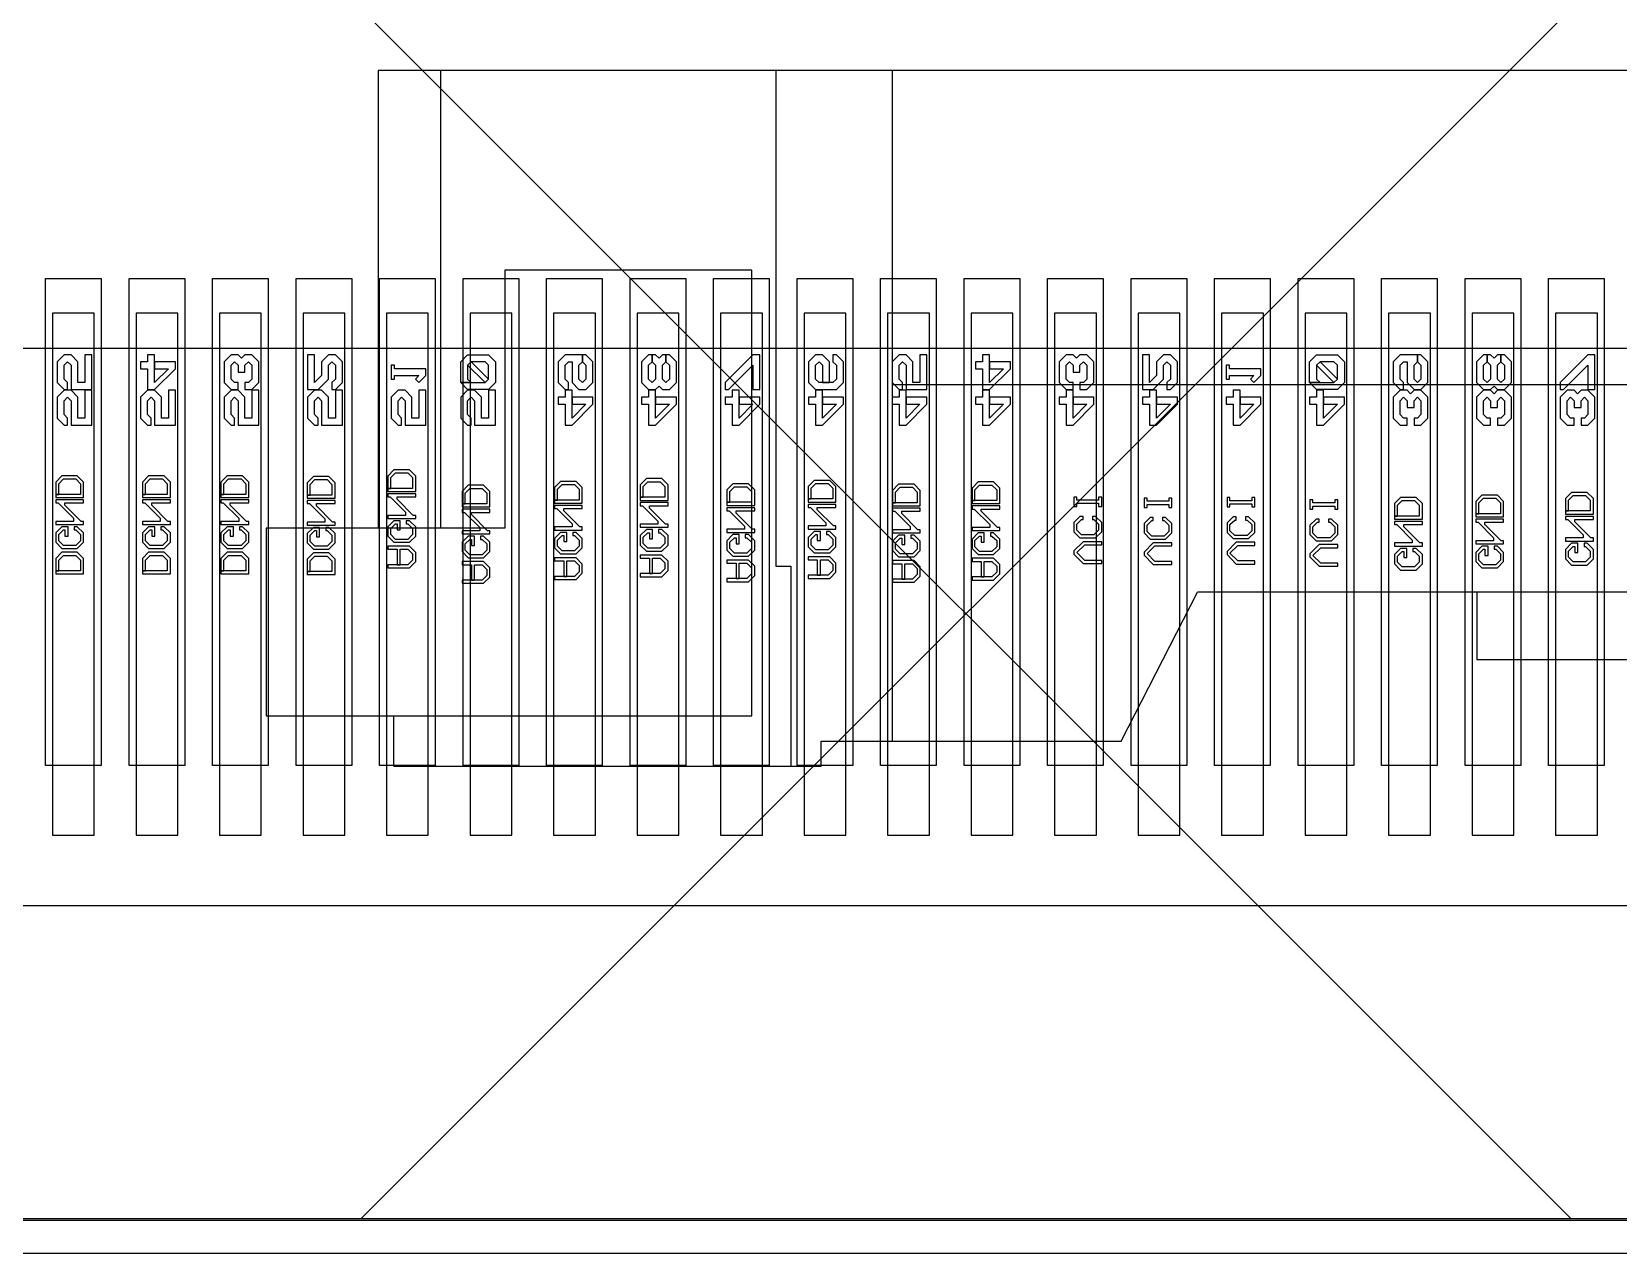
# Model space of a CAD drawing. Header units: millimetres. Extents: x 1040 to 3675, y 249 to 975.
# Drawn here: x 3308.756 to 3311.036, y 855.155 to 856.911 of the extents above; entities that cross this region are included whole.
import ezdxf

# ---------------------------------------------------------------- set-up
doc = ezdxf.new("R2010")
doc.units = ezdxf.units.MM
for name, color, linetype in [('BL', 6, 'Continuous'), ('FPC', 33, 'Continuous'), ('LCD', 5, 'Continuous')]:
    doc.layers.add(name, color=color, linetype=linetype)

# ---------------------------------------------------------------- blocks, each defined once
blk = doc.blocks.new('A$C786C4F0B')
for p, q in [((-5.3733, -1.4749), (-1.8986, -1.4749)), ((-5.3733, -1.4749), (-5.3733, -2.1327)), ((-5.2836, -1.4749), (-5.2836, -2.1327)), ((-4.8017, -1.4749), (-4.8017, -2.1873)), ((-4.6344, -1.4749), (-4.6344, -2.4389)), ((-2.6375, -1.4749), (-2.6375, -2.4389)), ((-2.4702, -1.4749), (-2.4702, -2.1873)), ((-1.9882, -1.4749), (-1.9882, -2.1327)), ((-1.8986, -1.4749), (-1.8986, -2.1327)), ((-4.8364, -1.7621), (-5.1914, -1.7621)), ((-5.1914, -1.7621), (-5.1914, -2.1327)), ((-4.8364, -2.4024), (-4.8364, -1.7621)), ((-2.4355, -2.4024), (-2.4355, -1.7621)), ((-2.4355, -1.7621), (-2.0805, -1.7621)), ((-2.0805, -1.7621), (-2.0805, -2.1327)), ((-4.6344, -1.927), (-2.6375, -1.927)), ((-5.534, -2.1327), (-5.534, -2.4024)), ((-5.1914, -2.1327), (-5.534, -2.1327)), ((-2.0805, -2.1327), (-1.7378, -2.1327)), ((-1.7378, -2.1327), (-1.7378, -2.4024)), ((-4.8017, -2.1873), (-4.7801, -2.1873)), ((-4.7801, -2.1873), (-4.7801, -2.4749)), ((-2.4702, -2.1873), (-2.4918, -2.1873)), ((-2.4918, -2.1873), (-2.4918, -2.4749)), ((-4.3053, -2.4389), (-4.196, -2.2249)), ((-4.196, -2.2249), (-3.0759, -2.2249)), ((-3.7946, -2.2249), (-3.7946, -2.3215)), ((-3.4773, -2.2249), (-3.4773, -2.3215)), ((-2.9666, -2.4389), (-3.0759, -2.2249)), ((-3.4773, -2.3215), (-3.7946, -2.3215)), ((-5.534, -2.4024), (-4.8364, -2.4024)), ((-5.3508, -2.4749), (-5.3508, -2.4024)), ((-1.7378, -2.4024), (-2.4355, -2.4024)), ((-1.9211, -2.4749), (-1.9211, -2.4024)), ((-4.7368, -2.4749), (-4.7368, -2.4389)), ((-4.7368, -2.4389), (-4.3053, -2.4389)), ((-2.5351, -2.4389), (-2.9666, -2.4389)), ((-2.5351, -2.4749), (-2.5351, -2.4389)), ((-5.3508, -2.4749), (-4.7368, -2.4749)), ((-4.7855, -2.4749), (-4.7368, -2.4749)), ((-4.7368, -2.4749), (-4.7368, -2.4749)), ((-1.9211, -2.4749), (-2.5351, -2.4749)), ((-2.5351, -2.4749), (-2.5351, -2.4749))]:
    blk.add_line(p, q)
blk = doc.blocks.new('de')
at = {"layer": 'LCD', "color": 1}
blk.add_lwpolyline([(53.0447, 128.0883), (38.7164, 128.0883, 0.197623), (29.1945, 118.2785), (29.1945, 104.9381, 0.164832), (36.687, 96.1683), (55.0742, 96.1683, 0.164367), (62.5545, 104.908), (62.5545, 118.3087, 0.197153)], format="xyb", close=True, dxfattribs=at)
at = {"layer": 'LCD'}
for points in [[(47.5654, 96.3693), (47.5654, 97.0693), (47.6454, 97.0693), (47.6454, 96.3693), (47.5654, 96.3693)], [(47.6854, 96.3693), (47.6854, 97.0693), (47.7654, 97.0693), (47.7654, 96.3693), (47.6854, 96.3693)], [(47.8054, 96.3693), (47.8054, 97.0693), (47.8854, 97.0693), (47.8854, 96.3693), (47.8054, 96.3693)], [(47.9254, 96.3693), (47.9254, 97.0693), (48.0054, 97.0693), (48.0054, 96.3693), (47.9254, 96.3693)], [(48.0454, 96.3693), (48.0454, 97.0693), (48.1254, 97.0693), (48.1254, 96.3693), (48.0454, 96.3693)], [(48.1654, 96.3693), (48.1654, 97.0693), (48.2454, 97.0693), (48.2454, 96.3693), (48.1654, 96.3693)], [(48.2854, 96.3693), (48.2854, 97.0693), (48.3654, 97.0693), (48.3654, 96.3693), (48.2854, 96.3693)], [(48.4054, 96.3693), (48.4054, 97.0693), (48.4854, 97.0693), (48.4854, 96.3693), (48.4054, 96.3693)], [(48.5254, 96.3693), (48.5254, 97.0693), (48.6054, 97.0693), (48.6054, 96.3693), (48.5254, 96.3693)], [(48.6454, 96.3693), (48.6454, 97.0693), (48.7254, 97.0693), (48.7254, 96.3693), (48.6454, 96.3693)], [(48.7654, 96.3693), (48.7654, 97.0693), (48.8454, 97.0693), (48.8454, 96.3693), (48.7654, 96.3693)], [(48.8854, 96.3693), (48.8854, 97.0693), (48.9654, 97.0693), (48.9654, 96.3693), (48.8854, 96.3693)], [(49.0054, 96.3693), (49.0054, 97.0693), (49.0854, 97.0693), (49.0854, 96.3693), (49.0054, 96.3693)], [(49.1254, 96.3693), (49.1254, 97.0693), (49.2054, 97.0693), (49.2054, 96.3693), (49.1254, 96.3693)], [(49.2454, 96.3693), (49.2454, 97.0693), (49.3254, 97.0693), (49.3254, 96.3693), (49.2454, 96.3693)], [(49.3654, 96.3693), (49.3654, 97.0693), (49.4454, 97.0693), (49.4454, 96.3693), (49.3654, 96.3693)], [(49.4854, 96.3693), (49.4854, 97.0693), (49.5654, 97.0693), (49.5654, 96.3693), (49.4854, 96.3693)], [(49.6054, 96.3693), (49.6054, 97.0693), (49.6854, 97.0693), (49.6854, 96.3693), (49.6054, 96.3693)], [(49.7254, 96.3693), (49.7254, 97.0693), (49.8054, 97.0693), (49.8054, 96.3693), (49.7254, 96.3693)], [(47.5919, 96.9096), (47.5969, 96.9096), (47.5969, 96.9196), (47.5919, 96.9246), (47.5919, 96.9446), (47.5969, 96.9496), (47.6019, 96.9446), (47.6019, 96.9096), (47.6319, 96.9096), (47.6319, 96.9596), (47.6219, 96.9596), (47.6219, 96.9196), (47.6119, 96.9196), (47.6119, 96.9496), (47.6019, 96.9596), (47.5919, 96.9596), (47.5819, 96.9496), (47.5819, 96.9196), (47.5919, 96.9096)], [(47.7119, 96.9096), (47.7219, 96.9096), (47.7519, 96.9396), (47.7519, 96.9496), (47.7219, 96.9496), (47.7219, 96.9396), (47.7419, 96.9396), (47.7219, 96.9196), (47.7219, 96.9596), (47.7119, 96.9596), (47.7119, 96.9496), (47.7019, 96.9496), (47.7019, 96.9396), (47.7119, 96.9396), (47.7119, 96.9096)], [(47.8319, 96.9096), (47.8419, 96.9096), (47.8419, 96.9196), (47.8369, 96.9196), (47.8319, 96.9246), (47.8319, 96.9446), (47.8369, 96.9496), (47.8419, 96.9446), (47.8419, 96.9346), (47.8519, 96.9346), (47.8519, 96.9446), (47.8569, 96.9496), (47.8619, 96.9446), (47.8619, 96.9246), (47.8569, 96.9196), (47.8519, 96.9196), (47.8519, 96.9096), (47.8619, 96.9096), (47.8719, 96.9196), (47.8719, 96.9496), (47.8619, 96.9596), (47.8519, 96.9596), (47.8469, 96.9546), (47.8419, 96.9596), (47.8319, 96.9596), (47.8219, 96.9496), (47.8219, 96.9196), (47.8319, 96.9096)], [(47.9419, 96.9096), (47.9569, 96.9096), (47.9719, 96.9246), (47.9719, 96.9446), (47.9769, 96.9496), (47.9819, 96.9446), (47.9819, 96.9246), (47.9769, 96.9196), (47.9769, 96.9096), (47.9819, 96.9096), (47.9919, 96.9196), (47.9919, 96.9496), (47.9819, 96.9596), (47.9719, 96.9596), (47.9619, 96.9496), (47.9619, 96.9296), (47.9519, 96.9196), (47.9519, 96.9596), (47.9419, 96.9596), (47.9419, 96.9096)], [(48.1619, 96.9196), (48.1619, 96.9496), (48.1719, 96.9596), (48.2019, 96.9596), (48.2119, 96.9496), (48.2119, 96.9196), (48.2019, 96.9096), (48.1719, 96.9096), (48.1619, 96.9196), (48.1969, 96.9196), (48.2019, 96.9246), (48.2019, 96.9446), (48.1969, 96.9496), (48.1769, 96.9496), (48.1719, 96.9446), (48.1719, 96.9246), (48.1769, 96.9196), (48.1619, 96.9196)], [(48.1969, 96.9196), (48.2019, 96.9246), (48.1769, 96.9496), (48.1719, 96.9446), (48.1969, 96.9196)], [(48.3119, 96.9096), (48.3169, 96.9096), (48.3169, 96.9196), (48.3119, 96.9246), (48.3119, 96.9446), (48.3169, 96.9496), (48.3219, 96.9496), (48.3219, 96.9196), (48.3319, 96.9096), (48.3419, 96.9096), (48.3519, 96.9196), (48.3519, 96.9496), (48.3419, 96.9596), (48.3369, 96.9596), (48.3369, 96.9496), (48.3419, 96.9446), (48.3419, 96.9246), (48.3369, 96.9196), (48.3319, 96.9246), (48.3319, 96.9446), (48.3369, 96.9496), (48.3369, 96.9596), (48.3119, 96.9596), (48.3019, 96.9496), (48.3019, 96.9196), (48.3119, 96.9096)], [(48.4319, 96.9096), (48.4419, 96.9096), (48.4469, 96.9146), (48.4519, 96.9096), (48.4619, 96.9096), (48.4719, 96.9196), (48.4719, 96.9496), (48.4619, 96.9596), (48.4569, 96.9596), (48.4569, 96.9496), (48.4619, 96.9446), (48.4619, 96.9246), (48.4569, 96.9196), (48.4519, 96.9246), (48.4519, 96.9446), (48.4569, 96.9496), (48.4569, 96.9596), (48.4519, 96.9596), (48.4469, 96.9546), (48.4419, 96.9596), (48.4369, 96.9596), (48.4369, 96.9496), (48.4419, 96.9446), (48.4419, 96.9246), (48.4369, 96.9196), (48.4319, 96.9246), (48.4319, 96.9446), (48.4369, 96.9496), (48.4369, 96.9596), (48.4319, 96.9596), (48.4219, 96.9496), (48.4219, 96.9196), (48.4319, 96.9096)], [(48.5419, 96.9096), (48.5469, 96.9096), (48.5819, 96.9446), (48.5819, 96.9096), (48.5919, 96.9096), (48.5919, 96.9596), (48.5819, 96.9596), (48.5419, 96.9196), (48.5419, 96.9096)], [(48.6719, 96.9096), (48.7019, 96.9096), (48.7119, 96.9196), (48.7119, 96.9496), (48.7019, 96.9596), (48.6969, 96.9596), (48.6969, 96.9496), (48.7019, 96.9446), (48.7019, 96.9246), (48.6969, 96.9196), (48.6769, 96.9196), (48.6719, 96.9246), (48.6719, 96.9446), (48.6769, 96.9496), (48.6819, 96.9446), (48.6819, 96.9196), (48.6919, 96.9196), (48.6919, 96.9496), (48.6819, 96.9596), (48.6719, 96.9596), (48.6619, 96.9496), (48.6619, 96.9196), (48.6719, 96.9096)], [(48.7919, 96.9096), (48.7969, 96.9096), (48.7969, 96.9196), (48.7919, 96.9246), (48.7919, 96.9446), (48.7969, 96.9496), (48.8019, 96.9446), (48.8019, 96.9096), (48.8319, 96.9096), (48.8319, 96.9596), (48.8219, 96.9596), (48.8219, 96.9196), (48.8119, 96.9196), (48.8119, 96.9496), (48.8019, 96.9596), (48.7919, 96.9596), (48.7819, 96.9496), (48.7819, 96.9196), (48.7919, 96.9096)], [(48.9119, 96.9096), (48.9219, 96.9096), (48.9519, 96.9396), (48.9519, 96.9496), (48.9219, 96.9496), (48.9219, 96.9396), (48.9419, 96.9396), (48.9219, 96.9196), (48.9219, 96.9596), (48.9119, 96.9596), (48.9119, 96.9496), (48.9019, 96.9496), (48.9019, 96.9396), (48.9119, 96.9396), (48.9119, 96.9096)], [(49.0319, 96.9096), (49.0419, 96.9096), (49.0419, 96.9196), (49.0369, 96.9196), (49.0319, 96.9246), (49.0319, 96.9446), (49.0369, 96.9496), (49.0419, 96.9446), (49.0419, 96.9346), (49.0519, 96.9346), (49.0519, 96.9446), (49.0569, 96.9496), (49.0619, 96.9446), (49.0619, 96.9246), (49.0569, 96.9196), (49.0519, 96.9196), (49.0519, 96.9096), (49.0619, 96.9096), (49.0719, 96.9196), (49.0719, 96.9496), (49.0619, 96.9596), (49.0519, 96.9596), (49.0469, 96.9546), (49.0419, 96.9596), (49.0319, 96.9596), (49.0219, 96.9496), (49.0219, 96.9196), (49.0319, 96.9096)], [(49.1419, 96.9096), (49.1569, 96.9096), (49.1719, 96.9246), (49.1719, 96.9446), (49.1769, 96.9496), (49.1819, 96.9446), (49.1819, 96.9246), (49.1769, 96.9196), (49.1769, 96.9096), (49.1819, 96.9096), (49.1919, 96.9196), (49.1919, 96.9496), (49.1819, 96.9596), (49.1719, 96.9596), (49.1619, 96.9496), (49.1619, 96.9296), (49.1519, 96.9196), (49.1519, 96.9596), (49.1419, 96.9596), (49.1419, 96.9096)], [(49.3819, 96.9196), (49.3819, 96.9496), (49.3919, 96.9596), (49.4219, 96.9596), (49.4319, 96.9496), (49.4319, 96.9196), (49.4219, 96.9096), (49.3919, 96.9096), (49.3819, 96.9196), (49.4169, 96.9196), (49.4219, 96.9246), (49.4219, 96.9446), (49.4169, 96.9496), (49.3969, 96.9496), (49.3919, 96.9446), (49.3919, 96.9246), (49.3969, 96.9196), (49.3819, 96.9196)], [(49.4169, 96.9196), (49.4219, 96.9246), (49.3969, 96.9496), (49.3919, 96.9446), (49.4169, 96.9196)], [(49.5119, 96.9096), (49.5169, 96.9096), (49.5169, 96.9196), (49.5119, 96.9246), (49.5119, 96.9446), (49.5169, 96.9496), (49.5219, 96.9496), (49.5219, 96.9196), (49.5319, 96.9096), (49.5419, 96.9096), (49.5519, 96.9196), (49.5519, 96.9496), (49.5419, 96.9596), (49.5369, 96.9596), (49.5369, 96.9496), (49.5419, 96.9446), (49.5419, 96.9246), (49.5369, 96.9196), (49.5319, 96.9246), (49.5319, 96.9446), (49.5369, 96.9496), (49.5369, 96.9596), (49.5119, 96.9596), (49.5019, 96.9496), (49.5019, 96.9196), (49.5119, 96.9096)], [(49.6319, 96.9096), (49.6419, 96.9096), (49.6469, 96.9146), (49.6519, 96.9096), (49.6619, 96.9096), (49.6719, 96.9196), (49.6719, 96.9496), (49.6619, 96.9596), (49.6569, 96.9596), (49.6569, 96.9496), (49.6619, 96.9446), (49.6619, 96.9246), (49.6569, 96.9196), (49.6519, 96.9246), (49.6519, 96.9446), (49.6569, 96.9496), (49.6569, 96.9596), (49.6519, 96.9596), (49.6469, 96.9546), (49.6419, 96.9596), (49.6369, 96.9596), (49.6369, 96.9496), (49.6419, 96.9446), (49.6419, 96.9246), (49.6369, 96.9196), (49.6319, 96.9246), (49.6319, 96.9446), (49.6369, 96.9496), (49.6369, 96.9596), (49.6319, 96.9596), (49.6219, 96.9496), (49.6219, 96.9196), (49.6319, 96.9096)], [(49.7419, 96.9096), (49.7469, 96.9096), (49.7819, 96.9446), (49.7819, 96.9096), (49.7919, 96.9096), (49.7919, 96.9596), (49.7819, 96.9596), (49.7419, 96.9196), (49.7419, 96.9096)], [(48.1019, 96.9196), (48.1119, 96.9296), (48.1119, 96.9396), (48.0669, 96.9396), (48.0669, 96.9446), (48.0619, 96.9446), (48.0619, 96.9246), (48.0669, 96.9246), (48.0669, 96.9296), (48.1019, 96.9296), (48.0969, 96.9246), (48.1019, 96.9196)], [(49.3019, 96.9196), (49.3119, 96.9296), (49.3119, 96.9396), (49.2669, 96.9396), (49.2669, 96.9446), (49.2619, 96.9446), (49.2619, 96.9246), (49.2669, 96.9246), (49.2669, 96.9296), (49.3019, 96.9296), (49.2969, 96.9246), (49.3019, 96.9196)], [(47.5919, 96.8586), (47.5969, 96.8586), (47.5969, 96.8686), (47.5919, 96.8736), (47.5919, 96.8936), (47.5969, 96.8986), (47.6019, 96.8936), (47.6019, 96.8586), (47.6319, 96.8586), (47.6319, 96.9086), (47.6219, 96.9086), (47.6219, 96.8686), (47.6119, 96.8686), (47.6119, 96.8986), (47.6019, 96.9086), (47.5919, 96.9086), (47.5819, 96.8986), (47.5819, 96.8686), (47.5919, 96.8586)], [(47.7119, 96.8586), (47.7169, 96.8586), (47.7169, 96.8686), (47.7119, 96.8736), (47.7119, 96.8936), (47.7169, 96.8986), (47.7219, 96.8936), (47.7219, 96.8586), (47.7519, 96.8586), (47.7519, 96.9086), (47.7419, 96.9086), (47.7419, 96.8686), (47.7319, 96.8686), (47.7319, 96.8986), (47.7219, 96.9086), (47.7119, 96.9086), (47.7019, 96.8986), (47.7019, 96.8686), (47.7119, 96.8586)], [(47.8319, 96.8586), (47.8369, 96.8586), (47.8369, 96.8686), (47.8319, 96.8736), (47.8319, 96.8936), (47.8369, 96.8986), (47.8419, 96.8936), (47.8419, 96.8586), (47.8719, 96.8586), (47.8719, 96.9086), (47.8619, 96.9086), (47.8619, 96.8686), (47.8519, 96.8686), (47.8519, 96.8986), (47.8419, 96.9086), (47.8319, 96.9086), (47.8219, 96.8986), (47.8219, 96.8686), (47.8319, 96.8586)], [(47.9519, 96.8586), (47.9569, 96.8586), (47.9569, 96.8686), (47.9519, 96.8736), (47.9519, 96.8936), (47.9569, 96.8986), (47.9619, 96.8936), (47.9619, 96.8586), (47.9919, 96.8586), (47.9919, 96.9086), (47.9819, 96.9086), (47.9819, 96.8686), (47.9719, 96.8686), (47.9719, 96.8986), (47.9619, 96.9086), (47.9519, 96.9086), (47.9419, 96.8986), (47.9419, 96.8686), (47.9519, 96.8586)], [(48.0719, 96.8586), (48.0769, 96.8586), (48.0769, 96.8686), (48.0719, 96.8736), (48.0719, 96.8936), (48.0769, 96.8986), (48.0819, 96.8936), (48.0819, 96.8586), (48.1119, 96.8586), (48.1119, 96.9086), (48.1019, 96.9086), (48.1019, 96.8686), (48.0919, 96.8686), (48.0919, 96.8986), (48.0819, 96.9086), (48.0719, 96.9086), (48.0619, 96.8986), (48.0619, 96.8686), (48.0719, 96.8586)], [(48.1719, 96.8586), (48.1769, 96.8586), (48.1769, 96.8686), (48.1719, 96.8736), (48.1719, 96.8936), (48.1769, 96.8986), (48.1819, 96.8936), (48.1819, 96.8586), (48.2119, 96.8586), (48.2119, 96.9086), (48.2019, 96.9086), (48.2019, 96.8686), (48.1919, 96.8686), (48.1919, 96.8986), (48.1819, 96.9086), (48.1719, 96.9086), (48.1619, 96.8986), (48.1619, 96.8686), (48.1719, 96.8586)], [(48.3119, 96.8586), (48.3219, 96.8586), (48.3519, 96.8886), (48.3519, 96.8986), (48.3219, 96.8986), (48.3219, 96.8886), (48.3419, 96.8886), (48.3219, 96.8686), (48.3219, 96.9086), (48.3119, 96.9086), (48.3119, 96.8986), (48.3019, 96.8986), (48.3019, 96.8886), (48.3119, 96.8886), (48.3119, 96.8586)], [(48.4319, 96.8586), (48.4419, 96.8586), (48.4719, 96.8886), (48.4719, 96.8986), (48.4419, 96.8986), (48.4419, 96.8886), (48.4619, 96.8886), (48.4419, 96.8686), (48.4419, 96.9086), (48.4319, 96.9086), (48.4319, 96.8986), (48.4219, 96.8986), (48.4219, 96.8886), (48.4319, 96.8886), (48.4319, 96.8586)], [(48.5519, 96.8586), (48.5619, 96.8586), (48.5919, 96.8886), (48.5919, 96.8986), (48.5619, 96.8986), (48.5619, 96.8886), (48.5819, 96.8886), (48.5619, 96.8686), (48.5619, 96.9086), (48.5519, 96.9086), (48.5519, 96.8986), (48.5419, 96.8986), (48.5419, 96.8886), (48.5519, 96.8886), (48.5519, 96.8586)], [(48.6719, 96.8586), (48.6819, 96.8586), (48.7119, 96.8886), (48.7119, 96.8986), (48.6819, 96.8986), (48.6819, 96.8886), (48.7019, 96.8886), (48.6819, 96.8686), (48.6819, 96.9086), (48.6719, 96.9086), (48.6719, 96.8986), (48.6619, 96.8986), (48.6619, 96.8886), (48.6719, 96.8886), (48.6719, 96.8586)], [(48.7919, 96.8586), (48.8019, 96.8586), (48.8319, 96.8886), (48.8319, 96.8986), (48.8019, 96.8986), (48.8019, 96.8886), (48.8219, 96.8886), (48.8019, 96.8686), (48.8019, 96.9086), (48.7919, 96.9086), (48.7919, 96.8986), (48.7819, 96.8986), (48.7819, 96.8886), (48.7919, 96.8886), (48.7919, 96.8586)], [(48.9119, 96.8586), (48.9219, 96.8586), (48.9519, 96.8886), (48.9519, 96.8986), (48.9219, 96.8986), (48.9219, 96.8886), (48.9419, 96.8886), (48.9219, 96.8686), (48.9219, 96.9086), (48.9119, 96.9086), (48.9119, 96.8986), (48.9019, 96.8986), (48.9019, 96.8886), (48.9119, 96.8886), (48.9119, 96.8586)], [(49.0319, 96.8586), (49.0419, 96.8586), (49.0719, 96.8886), (49.0719, 96.8986), (49.0419, 96.8986), (49.0419, 96.8886), (49.0619, 96.8886), (49.0419, 96.8686), (49.0419, 96.9086), (49.0319, 96.9086), (49.0319, 96.8986), (49.0219, 96.8986), (49.0219, 96.8886), (49.0319, 96.8886), (49.0319, 96.8586)], [(49.1519, 96.8586), (49.1619, 96.8586), (49.1919, 96.8886), (49.1919, 96.8986), (49.1619, 96.8986), (49.1619, 96.8886), (49.1819, 96.8886), (49.1619, 96.8686), (49.1619, 96.9086), (49.1519, 96.9086), (49.1519, 96.8986), (49.1419, 96.8986), (49.1419, 96.8886), (49.1519, 96.8886), (49.1519, 96.8586)], [(49.2719, 96.8586), (49.2819, 96.8586), (49.3119, 96.8886), (49.3119, 96.8986), (49.2819, 96.8986), (49.2819, 96.8886), (49.3019, 96.8886), (49.2819, 96.8686), (49.2819, 96.9086), (49.2719, 96.9086), (49.2719, 96.8986), (49.2619, 96.8986), (49.2619, 96.8886), (49.2719, 96.8886), (49.2719, 96.8586)], [(49.3919, 96.8586), (49.4019, 96.8586), (49.4319, 96.8886), (49.4319, 96.8986), (49.4019, 96.8986), (49.4019, 96.8886), (49.4219, 96.8886), (49.4019, 96.8686), (49.4019, 96.9086), (49.3919, 96.9086), (49.3919, 96.8986), (49.3819, 96.8986), (49.3819, 96.8886), (49.3919, 96.8886), (49.3919, 96.8586)], [(49.5119, 96.8586), (49.5219, 96.8586), (49.5219, 96.8686), (49.5169, 96.8686), (49.5119, 96.8736), (49.5119, 96.8936), (49.5169, 96.8986), (49.5219, 96.8936), (49.5219, 96.8836), (49.5319, 96.8836), (49.5319, 96.8936), (49.5369, 96.8986), (49.5419, 96.8936), (49.5419, 96.8736), (49.5369, 96.8686), (49.5319, 96.8686), (49.5319, 96.8586), (49.5419, 96.8586), (49.5519, 96.8686), (49.5519, 96.8986), (49.5419, 96.9086), (49.5319, 96.9086), (49.5269, 96.9036), (49.5219, 96.9086), (49.5119, 96.9086), (49.5019, 96.8986), (49.5019, 96.8686), (49.5119, 96.8586)], [(49.6319, 96.8586), (49.6419, 96.8586), (49.6419, 96.8686), (49.6369, 96.8686), (49.6319, 96.8736), (49.6319, 96.8936), (49.6369, 96.8986), (49.6419, 96.8936), (49.6419, 96.8836), (49.6519, 96.8836), (49.6519, 96.8936), (49.6569, 96.8986), (49.6619, 96.8936), (49.6619, 96.8736), (49.6569, 96.8686), (49.6519, 96.8686), (49.6519, 96.8586), (49.6619, 96.8586), (49.6719, 96.8686), (49.6719, 96.8986), (49.6619, 96.9086), (49.6519, 96.9086), (49.6469, 96.9036), (49.6419, 96.9086), (49.6319, 96.9086), (49.6219, 96.8986), (49.6219, 96.8686), (49.6319, 96.8586)], [(49.7519, 96.8586), (49.7619, 96.8586), (49.7619, 96.8686), (49.7569, 96.8686), (49.7519, 96.8736), (49.7519, 96.8936), (49.7569, 96.8986), (49.7619, 96.8936), (49.7619, 96.8836), (49.7719, 96.8836), (49.7719, 96.8936), (49.7769, 96.8986), (49.7819, 96.8936), (49.7819, 96.8736), (49.7769, 96.8686), (49.7719, 96.8686), (49.7719, 96.8586), (49.7819, 96.8586), (49.7919, 96.8686), (49.7919, 96.8986), (49.7819, 96.9086), (49.7719, 96.9086), (49.7669, 96.9036), (49.7619, 96.9086), (49.7519, 96.9086), (49.7419, 96.8986), (49.7419, 96.8686), (49.7519, 96.8586)], [(48.0572, 96.7631), (48.0972, 96.7631), (48.0972, 96.7853), (48.0882, 96.7943), (48.0659, 96.7943), (48.0572, 96.7853), (48.0572, 96.7676), (48.0614, 96.7676), (48.0614, 96.7831), (48.0682, 96.7898), (48.0859, 96.7898), (48.0927, 96.7831), (48.0927, 96.7676), (48.0572, 96.7676), (48.0572, 96.7631)], [(47.5799, 96.7543), (47.6199, 96.7543), (47.6199, 96.7766), (47.6109, 96.7856), (47.5887, 96.7856), (47.5799, 96.7766), (47.5799, 96.7588), (47.5842, 96.7588), (47.5842, 96.7743), (47.5909, 96.7811), (47.6087, 96.7811), (47.6154, 96.7743), (47.6154, 96.7588), (47.5799, 96.7588), (47.5799, 96.7543)], [(47.7047, 96.7543), (47.7447, 96.7543), (47.7447, 96.7766), (47.7357, 96.7856), (47.7134, 96.7856), (47.7047, 96.7766), (47.7047, 96.7588), (47.7089, 96.7588), (47.7089, 96.7743), (47.7157, 96.7811), (47.7334, 96.7811), (47.7402, 96.7743), (47.7402, 96.7588), (47.7047, 96.7588), (47.7047, 96.7543)], [(47.8174, 96.7543), (47.8574, 96.7543), (47.8574, 96.7766), (47.8484, 96.7856), (47.8262, 96.7856), (47.8174, 96.7766), (47.8174, 96.7588), (47.8217, 96.7588), (47.8217, 96.7743), (47.8284, 96.7811), (47.8462, 96.7811), (47.8529, 96.7743), (47.8529, 96.7588), (47.8174, 96.7588), (47.8174, 96.7543)], [(47.9414, 96.7533), (47.9814, 96.7533), (47.9814, 96.7756), (47.9724, 96.7846), (47.9502, 96.7846), (47.9414, 96.7756), (47.9414, 96.7578), (47.9457, 96.7578), (47.9457, 96.7733), (47.9524, 96.7801), (47.9702, 96.7801), (47.9769, 96.7733), (47.9769, 96.7578), (47.9414, 96.7578), (47.9414, 96.7533)], [(48.1639, 96.7408), (48.2039, 96.7408), (48.2039, 96.7631), (48.1949, 96.7721), (48.1727, 96.7721), (48.1639, 96.7631), (48.1639, 96.7453), (48.1682, 96.7453), (48.1682, 96.7608), (48.1749, 96.7676), (48.1927, 96.7676), (48.1994, 96.7608), (48.1994, 96.7453), (48.1639, 96.7453), (48.1639, 96.7408)], [(48.2967, 96.7463), (48.3367, 96.7463), (48.3367, 96.7686), (48.3277, 96.7776), (48.3054, 96.7776), (48.2967, 96.7686), (48.2967, 96.7508), (48.3009, 96.7508), (48.3009, 96.7663), (48.3077, 96.7731), (48.3254, 96.7731), (48.3322, 96.7663), (48.3322, 96.7508), (48.2967, 96.7508), (48.2967, 96.7463)], [(48.4199, 96.7503), (48.4599, 96.7503), (48.4599, 96.7726), (48.4509, 96.7816), (48.4287, 96.7816), (48.4199, 96.7726), (48.4199, 96.7548), (48.4242, 96.7548), (48.4242, 96.7703), (48.4309, 96.7771), (48.4487, 96.7771), (48.4554, 96.7703), (48.4554, 96.7548), (48.4199, 96.7548), (48.4199, 96.7503)], [(48.5444, 96.7431), (48.5844, 96.7431), (48.5844, 96.7653), (48.5754, 96.7743), (48.5532, 96.7743), (48.5444, 96.7653), (48.5444, 96.7476), (48.5487, 96.7476), (48.5487, 96.7631), (48.5554, 96.7698), (48.5732, 96.7698), (48.5799, 96.7631), (48.5799, 96.7476), (48.5444, 96.7476), (48.5444, 96.7431)], [(48.6612, 96.7478), (48.7012, 96.7478), (48.7012, 96.7701), (48.6922, 96.7791), (48.6699, 96.7791), (48.6612, 96.7701), (48.6612, 96.7523), (48.6654, 96.7523), (48.6654, 96.7678), (48.6722, 96.7746), (48.6899, 96.7746), (48.6967, 96.7678), (48.6967, 96.7523), (48.6612, 96.7523), (48.6612, 96.7478)], [(48.7824, 96.7423), (48.8224, 96.7423), (48.8224, 96.7646), (48.8134, 96.7736), (48.7912, 96.7736), (48.7824, 96.7646), (48.7824, 96.7468), (48.7867, 96.7468), (48.7867, 96.7623), (48.7934, 96.7691), (48.8112, 96.7691), (48.8179, 96.7623), (48.8179, 96.7468), (48.7824, 96.7468), (48.7824, 96.7423)], [(48.8967, 96.7456), (48.9367, 96.7456), (48.9367, 96.7678), (48.9277, 96.7768), (48.9054, 96.7768), (48.8967, 96.7678), (48.8967, 96.7501), (48.9009, 96.7501), (48.9009, 96.7656), (48.9077, 96.7723), (48.9254, 96.7723), (48.9322, 96.7656), (48.9322, 96.7501), (48.8967, 96.7501), (48.8967, 96.7456)], [(47.5799, 96.7156), (47.6199, 96.7156), (47.6199, 96.7201), (47.6164, 96.7201), (47.5932, 96.7433), (47.5932, 96.7466), (47.6199, 96.7466), (47.6199, 96.7511), (47.5799, 96.7511), (47.5799, 96.7466), (47.5832, 96.7466), (47.6054, 96.7246), (47.6054, 96.7201), (47.5799, 96.7201), (47.5799, 96.7156)], [(47.7047, 96.7156), (47.7447, 96.7156), (47.7447, 96.7201), (47.7412, 96.7201), (47.7179, 96.7433), (47.7179, 96.7466), (47.7447, 96.7466), (47.7447, 96.7511), (47.7047, 96.7511), (47.7047, 96.7466), (47.7079, 96.7466), (47.7302, 96.7246), (47.7302, 96.7201), (47.7047, 96.7201), (47.7047, 96.7156)], [(47.8174, 96.7156), (47.8574, 96.7156), (47.8574, 96.7201), (47.8539, 96.7201), (47.8307, 96.7433), (47.8307, 96.7466), (47.8574, 96.7466), (47.8574, 96.7511), (47.8174, 96.7511), (47.8174, 96.7466), (47.8207, 96.7466), (47.8429, 96.7246), (47.8429, 96.7201), (47.8174, 96.7201), (47.8174, 96.7156)], [(47.9414, 96.7146), (47.9814, 96.7146), (47.9814, 96.7191), (47.9779, 96.7191), (47.9547, 96.7423), (47.9547, 96.7456), (47.9814, 96.7456), (47.9814, 96.7501), (47.9414, 96.7501), (47.9414, 96.7456), (47.9447, 96.7456), (47.9669, 96.7236), (47.9669, 96.7191), (47.9414, 96.7191), (47.9414, 96.7146)], [(48.0572, 96.7243), (48.0972, 96.7243), (48.0972, 96.7288), (48.0937, 96.7288), (48.0704, 96.7521), (48.0704, 96.7553), (48.0972, 96.7553), (48.0972, 96.7598), (48.0572, 96.7598), (48.0572, 96.7553), (48.0604, 96.7553), (48.0827, 96.7333), (48.0827, 96.7288), (48.0572, 96.7288), (48.0572, 96.7243)], [(48.2967, 96.7076), (48.3367, 96.7076), (48.3367, 96.7121), (48.3332, 96.7121), (48.3099, 96.7353), (48.3099, 96.7386), (48.3367, 96.7386), (48.3367, 96.7431), (48.2967, 96.7431), (48.2967, 96.7386), (48.2999, 96.7386), (48.3222, 96.7166), (48.3222, 96.7121), (48.2967, 96.7121), (48.2967, 96.7076)], [(48.4199, 96.7116), (48.4599, 96.7116), (48.4599, 96.7161), (48.4564, 96.7161), (48.4332, 96.7393), (48.4332, 96.7426), (48.4599, 96.7426), (48.4599, 96.7471), (48.4199, 96.7471), (48.4199, 96.7426), (48.4232, 96.7426), (48.4454, 96.7206), (48.4454, 96.7161), (48.4199, 96.7161), (48.4199, 96.7116)], [(48.6612, 96.7091), (48.7012, 96.7091), (48.7012, 96.7136), (48.6977, 96.7136), (48.6744, 96.7368), (48.6744, 96.7401), (48.7012, 96.7401), (48.7012, 96.7446), (48.6612, 96.7446), (48.6612, 96.7401), (48.6644, 96.7401), (48.6867, 96.7181), (48.6867, 96.7136), (48.6612, 96.7136), (48.6612, 96.7091)], [(48.8967, 96.7068), (48.9367, 96.7068), (48.9367, 96.7113), (48.9332, 96.7113), (48.9099, 96.7346), (48.9099, 96.7378), (48.9367, 96.7378), (48.9367, 96.7423), (48.8967, 96.7423), (48.8967, 96.7378), (48.8999, 96.7378), (48.9222, 96.7158), (48.9222, 96.7113), (48.8967, 96.7113), (48.8967, 96.7068)], [(49.0432, 96.7416), (49.0474, 96.7416), (49.0474, 96.7461), (49.0787, 96.7461), (49.0787, 96.7416), (49.0832, 96.7416), (49.0832, 96.7551), (49.0787, 96.7551), (49.0787, 96.7506), (49.0474, 96.7506), (49.0474, 96.7551), (49.0432, 96.7551), (49.0432, 96.7416)], [(49.1439, 96.7401), (49.1482, 96.7401), (49.1482, 96.7446), (49.1794, 96.7446), (49.1794, 96.7401), (49.1839, 96.7401), (49.1839, 96.7536), (49.1794, 96.7536), (49.1794, 96.7491), (49.1482, 96.7491), (49.1482, 96.7536), (49.1439, 96.7536), (49.1439, 96.7401)], [(49.2632, 96.7408), (49.2674, 96.7408), (49.2674, 96.7453), (49.2987, 96.7453), (49.2987, 96.7408), (49.3032, 96.7408), (49.3032, 96.7543), (49.2987, 96.7543), (49.2987, 96.7498), (49.2674, 96.7498), (49.2674, 96.7543), (49.2632, 96.7543), (49.2632, 96.7408)], [(49.3824, 96.7376), (49.3867, 96.7376), (49.3867, 96.7421), (49.4179, 96.7421), (49.4179, 96.7376), (49.4224, 96.7376), (49.4224, 96.7511), (49.4179, 96.7511), (49.4179, 96.7466), (49.3867, 96.7466), (49.3867, 96.7511), (49.3824, 96.7511), (49.3824, 96.7376)], [(49.5039, 96.7233), (49.5439, 96.7233), (49.5439, 96.7456), (49.5349, 96.7543), (49.5127, 96.7543), (49.5039, 96.7456), (49.5039, 96.7278), (49.5082, 96.7278), (49.5082, 96.7433), (49.5149, 96.7501), (49.5327, 96.7501), (49.5394, 96.7433), (49.5394, 96.7278), (49.5039, 96.7278), (49.5039, 96.7233)], [(49.6207, 96.7266), (49.6607, 96.7266), (49.6607, 96.7488), (49.6517, 96.7576), (49.6294, 96.7576), (49.6207, 96.7488), (49.6207, 96.7311), (49.6249, 96.7311), (49.6249, 96.7466), (49.6317, 96.7533), (49.6494, 96.7533), (49.6562, 96.7466), (49.6562, 96.7311), (49.6207, 96.7311), (49.6207, 96.7266)], [(49.7497, 96.7306), (49.7897, 96.7306), (49.7897, 96.7528), (49.7807, 96.7616), (49.7584, 96.7616), (49.7497, 96.7528), (49.7497, 96.7351), (49.7539, 96.7351), (49.7539, 96.7506), (49.7607, 96.7573), (49.7784, 96.7573), (49.7852, 96.7506), (49.7852, 96.7351), (49.7497, 96.7351), (49.7497, 96.7306)], [(48.0572, 96.6988), (48.0659, 96.6901), (48.0882, 96.6901), (48.0972, 96.6988), (48.0972, 96.7123), (48.0882, 96.7211), (48.0837, 96.7211), (48.0837, 96.7166), (48.0859, 96.7166), (48.0927, 96.7101), (48.0927, 96.7011), (48.0859, 96.6943), (48.0682, 96.6943), (48.0614, 96.7011), (48.0614, 96.7101), (48.0682, 96.7166), (48.0704, 96.7166), (48.0704, 96.7078), (48.0749, 96.7078), (48.0749, 96.7211), (48.0659, 96.7211), (48.0572, 96.7123), (48.0572, 96.6988)], [(48.1639, 96.7021), (48.2039, 96.7021), (48.2039, 96.7066), (48.2004, 96.7066), (48.1772, 96.7298), (48.1772, 96.7331), (48.2039, 96.7331), (48.2039, 96.7376), (48.1639, 96.7376), (48.1639, 96.7331), (48.1672, 96.7331), (48.1894, 96.7111), (48.1894, 96.7066), (48.1639, 96.7066), (48.1639, 96.7021)], [(48.5444, 96.7043), (48.5844, 96.7043), (48.5844, 96.7088), (48.5809, 96.7088), (48.5577, 96.7321), (48.5577, 96.7353), (48.5844, 96.7353), (48.5844, 96.7398), (48.5444, 96.7398), (48.5444, 96.7353), (48.5477, 96.7353), (48.5699, 96.7133), (48.5699, 96.7088), (48.5444, 96.7088), (48.5444, 96.7043)], [(48.7824, 96.7036), (48.8224, 96.7036), (48.8224, 96.7081), (48.8189, 96.7081), (48.7957, 96.7313), (48.7957, 96.7346), (48.8224, 96.7346), (48.8224, 96.7391), (48.7824, 96.7391), (48.7824, 96.7346), (48.7857, 96.7346), (48.8079, 96.7126), (48.8079, 96.7081), (48.7824, 96.7081), (48.7824, 96.7036)], [(49.0432, 96.7051), (49.0519, 96.6963), (49.0742, 96.6963), (49.0832, 96.7051), (49.0832, 96.7186), (49.0742, 96.7273), (49.0697, 96.7273), (49.0697, 96.7228), (49.0719, 96.7228), (49.0787, 96.7163), (49.0787, 96.7073), (49.0719, 96.7006), (49.0542, 96.7006), (49.0474, 96.7073), (49.0474, 96.7163), (49.0542, 96.7228), (49.0564, 96.7228), (49.0564, 96.7273), (49.0519, 96.7273), (49.0432, 96.7186), (49.0432, 96.7051)], [(49.1439, 96.7036), (49.1527, 96.6948), (49.1749, 96.6948), (49.1839, 96.7036), (49.1839, 96.7171), (49.1749, 96.7258), (49.1704, 96.7258), (49.1704, 96.7213), (49.1727, 96.7213), (49.1794, 96.7148), (49.1794, 96.7058), (49.1727, 96.6991), (49.1549, 96.6991), (49.1482, 96.7058), (49.1482, 96.7148), (49.1549, 96.7213), (49.1572, 96.7213), (49.1572, 96.7258), (49.1527, 96.7258), (49.1439, 96.7171), (49.1439, 96.7036)], [(49.2632, 96.7043), (49.2719, 96.6956), (49.2942, 96.6956), (49.3032, 96.7043), (49.3032, 96.7178), (49.2942, 96.7266), (49.2897, 96.7266), (49.2897, 96.7221), (49.2919, 96.7221), (49.2987, 96.7156), (49.2987, 96.7066), (49.2919, 96.6998), (49.2742, 96.6998), (49.2674, 96.7066), (49.2674, 96.7156), (49.2742, 96.7221), (49.2764, 96.7221), (49.2764, 96.7266), (49.2719, 96.7266), (49.2632, 96.7178), (49.2632, 96.7043)], [(49.3824, 96.7011), (49.3912, 96.6923), (49.4134, 96.6923), (49.4224, 96.7011), (49.4224, 96.7146), (49.4134, 96.7233), (49.4089, 96.7233), (49.4089, 96.7188), (49.4112, 96.7188), (49.4179, 96.7123), (49.4179, 96.7033), (49.4112, 96.6966), (49.3934, 96.6966), (49.3867, 96.7033), (49.3867, 96.7123), (49.3934, 96.7188), (49.3957, 96.7188), (49.3957, 96.7233), (49.3912, 96.7233), (49.3824, 96.7146), (49.3824, 96.7011)], [(49.5039, 96.6846), (49.5439, 96.6846), (49.5439, 96.6891), (49.5404, 96.6891), (49.5172, 96.7123), (49.5172, 96.7156), (49.5439, 96.7156), (49.5439, 96.7201), (49.5039, 96.7201), (49.5039, 96.7156), (49.5072, 96.7156), (49.5294, 96.6933), (49.5294, 96.6891), (49.5039, 96.6891), (49.5039, 96.6846)], [(49.6207, 96.6878), (49.6607, 96.6878), (49.6607, 96.6923), (49.6572, 96.6923), (49.6339, 96.7156), (49.6339, 96.7188), (49.6607, 96.7188), (49.6607, 96.7233), (49.6207, 96.7233), (49.6207, 96.7188), (49.6239, 96.7188), (49.6462, 96.6966), (49.6462, 96.6923), (49.6207, 96.6923), (49.6207, 96.6878)], [(49.7497, 96.6918), (49.7897, 96.6918), (49.7897, 96.6963), (49.7862, 96.6963), (49.7629, 96.7196), (49.7629, 96.7228), (49.7897, 96.7228), (49.7897, 96.7273), (49.7497, 96.7273), (49.7497, 96.7228), (49.7529, 96.7228), (49.7752, 96.7006), (49.7752, 96.6963), (49.7497, 96.6963), (49.7497, 96.6918)], [(47.5799, 96.6901), (47.5887, 96.6813), (47.6109, 96.6813), (47.6199, 96.6901), (47.6199, 96.7036), (47.6109, 96.7123), (47.6064, 96.7123), (47.6064, 96.7078), (47.6087, 96.7078), (47.6154, 96.7013), (47.6154, 96.6923), (47.6087, 96.6856), (47.5909, 96.6856), (47.5842, 96.6923), (47.5842, 96.7013), (47.5909, 96.7078), (47.5932, 96.7078), (47.5932, 96.6991), (47.5977, 96.6991), (47.5977, 96.7123), (47.5887, 96.7123), (47.5799, 96.7036), (47.5799, 96.6901)], [(47.7047, 96.6901), (47.7134, 96.6813), (47.7357, 96.6813), (47.7447, 96.6901), (47.7447, 96.7036), (47.7357, 96.7123), (47.7312, 96.7123), (47.7312, 96.7078), (47.7334, 96.7078), (47.7402, 96.7013), (47.7402, 96.6923), (47.7334, 96.6856), (47.7157, 96.6856), (47.7089, 96.6923), (47.7089, 96.7013), (47.7157, 96.7078), (47.7179, 96.7078), (47.7179, 96.6991), (47.7224, 96.6991), (47.7224, 96.7123), (47.7134, 96.7123), (47.7047, 96.7036), (47.7047, 96.6901)], [(47.8174, 96.6901), (47.8262, 96.6813), (47.8484, 96.6813), (47.8574, 96.6901), (47.8574, 96.7036), (47.8484, 96.7123), (47.8439, 96.7123), (47.8439, 96.7078), (47.8462, 96.7078), (47.8529, 96.7013), (47.8529, 96.6923), (47.8462, 96.6856), (47.8284, 96.6856), (47.8217, 96.6923), (47.8217, 96.7013), (47.8284, 96.7078), (47.8307, 96.7078), (47.8307, 96.6991), (47.8352, 96.6991), (47.8352, 96.7123), (47.8262, 96.7123), (47.8174, 96.7036), (47.8174, 96.6901)], [(47.9414, 96.6891), (47.9502, 96.6803), (47.9724, 96.6803), (47.9814, 96.6891), (47.9814, 96.7026), (47.9724, 96.7113), (47.9679, 96.7113), (47.9679, 96.7068), (47.9702, 96.7068), (47.9769, 96.7003), (47.9769, 96.6913), (47.9702, 96.6846), (47.9524, 96.6846), (47.9457, 96.6913), (47.9457, 96.7003), (47.9524, 96.7068), (47.9547, 96.7068), (47.9547, 96.6981), (47.9592, 96.6981), (47.9592, 96.7113), (47.9502, 96.7113), (47.9414, 96.7026), (47.9414, 96.6891)], [(48.1639, 96.6766), (48.1727, 96.6678), (48.1949, 96.6678), (48.2039, 96.6766), (48.2039, 96.6901), (48.1949, 96.6988), (48.1904, 96.6988), (48.1904, 96.6943), (48.1927, 96.6943), (48.1994, 96.6878), (48.1994, 96.6788), (48.1927, 96.6721), (48.1749, 96.6721), (48.1682, 96.6788), (48.1682, 96.6878), (48.1749, 96.6943), (48.1772, 96.6943), (48.1772, 96.6856), (48.1817, 96.6856), (48.1817, 96.6988), (48.1727, 96.6988), (48.1639, 96.6901), (48.1639, 96.6766)], [(48.2967, 96.6821), (48.3054, 96.6733), (48.3277, 96.6733), (48.3367, 96.6821), (48.3367, 96.6956), (48.3277, 96.7043), (48.3232, 96.7043), (48.3232, 96.6998), (48.3254, 96.6998), (48.3322, 96.6933), (48.3322, 96.6843), (48.3254, 96.6776), (48.3077, 96.6776), (48.3009, 96.6843), (48.3009, 96.6933), (48.3077, 96.6998), (48.3099, 96.6998), (48.3099, 96.6911), (48.3144, 96.6911), (48.3144, 96.7043), (48.3054, 96.7043), (48.2967, 96.6956), (48.2967, 96.6821)], [(48.4199, 96.6861), (48.4287, 96.6773), (48.4509, 96.6773), (48.4599, 96.6861), (48.4599, 96.6996), (48.4509, 96.7083), (48.4464, 96.7083), (48.4464, 96.7038), (48.4487, 96.7038), (48.4554, 96.6973), (48.4554, 96.6883), (48.4487, 96.6816), (48.4309, 96.6816), (48.4242, 96.6883), (48.4242, 96.6973), (48.4309, 96.7038), (48.4332, 96.7038), (48.4332, 96.6951), (48.4377, 96.6951), (48.4377, 96.7083), (48.4287, 96.7083), (48.4199, 96.6996), (48.4199, 96.6861)], [(48.5444, 96.6788), (48.5532, 96.6701), (48.5754, 96.6701), (48.5844, 96.6788), (48.5844, 96.6923), (48.5754, 96.7011), (48.5709, 96.7011), (48.5709, 96.6966), (48.5732, 96.6966), (48.5799, 96.6901), (48.5799, 96.6811), (48.5732, 96.6743), (48.5554, 96.6743), (48.5487, 96.6811), (48.5487, 96.6901), (48.5554, 96.6966), (48.5577, 96.6966), (48.5577, 96.6878), (48.5622, 96.6878), (48.5622, 96.7011), (48.5532, 96.7011), (48.5444, 96.6923), (48.5444, 96.6788)], [(48.6612, 96.6836), (48.6699, 96.6748), (48.6922, 96.6748), (48.7012, 96.6836), (48.7012, 96.6971), (48.6922, 96.7058), (48.6877, 96.7058), (48.6877, 96.7013), (48.6899, 96.7013), (48.6967, 96.6948), (48.6967, 96.6858), (48.6899, 96.6791), (48.6722, 96.6791), (48.6654, 96.6858), (48.6654, 96.6948), (48.6722, 96.7013), (48.6744, 96.7013), (48.6744, 96.6926), (48.6789, 96.6926), (48.6789, 96.7058), (48.6699, 96.7058), (48.6612, 96.6971), (48.6612, 96.6836)], [(48.7824, 96.6781), (48.7912, 96.6693), (48.8134, 96.6693), (48.8224, 96.6781), (48.8224, 96.6916), (48.8134, 96.7003), (48.8089, 96.7003), (48.8089, 96.6958), (48.8112, 96.6958), (48.8179, 96.6893), (48.8179, 96.6803), (48.8112, 96.6736), (48.7934, 96.6736), (48.7867, 96.6803), (48.7867, 96.6893), (48.7934, 96.6958), (48.7957, 96.6958), (48.7957, 96.6871), (48.8002, 96.6871), (48.8002, 96.7003), (48.7912, 96.7003), (48.7824, 96.6916), (48.7824, 96.6781)], [(48.8967, 96.6813), (48.9054, 96.6726), (48.9277, 96.6726), (48.9367, 96.6813), (48.9367, 96.6948), (48.9277, 96.7036), (48.9232, 96.7036), (48.9232, 96.6991), (48.9254, 96.6991), (48.9322, 96.6926), (48.9322, 96.6836), (48.9254, 96.6768), (48.9077, 96.6768), (48.9009, 96.6836), (48.9009, 96.6926), (48.9077, 96.6991), (48.9099, 96.6991), (48.9099, 96.6903), (48.9144, 96.6903), (48.9144, 96.7036), (48.9054, 96.7036), (48.8967, 96.6948), (48.8967, 96.6813)], [(47.5799, 96.6446), (47.6199, 96.6446), (47.6199, 96.6668), (47.6109, 96.6758), (47.5887, 96.6758), (47.5799, 96.6668), (47.5799, 96.6491), (47.5842, 96.6491), (47.5842, 96.6646), (47.5909, 96.6713), (47.6087, 96.6713), (47.6154, 96.6646), (47.6154, 96.6491), (47.5799, 96.6491), (47.5799, 96.6446)], [(47.7047, 96.6446), (47.7447, 96.6446), (47.7447, 96.6668), (47.7357, 96.6758), (47.7134, 96.6758), (47.7047, 96.6668), (47.7047, 96.6491), (47.7089, 96.6491), (47.7089, 96.6646), (47.7157, 96.6713), (47.7334, 96.6713), (47.7402, 96.6646), (47.7402, 96.6491), (47.7047, 96.6491), (47.7047, 96.6446)], [(47.8174, 96.6446), (47.8574, 96.6446), (47.8574, 96.6668), (47.8484, 96.6758), (47.8262, 96.6758), (47.8174, 96.6668), (47.8174, 96.6491), (47.8217, 96.6491), (47.8217, 96.6646), (47.8284, 96.6713), (47.8462, 96.6713), (47.8529, 96.6646), (47.8529, 96.6491), (47.8174, 96.6491), (47.8174, 96.6446)], [(47.9414, 96.6436), (47.9814, 96.6436), (47.9814, 96.6658), (47.9724, 96.6748), (47.9502, 96.6748), (47.9414, 96.6658), (47.9414, 96.6481), (47.9457, 96.6481), (47.9457, 96.6636), (47.9524, 96.6703), (47.9702, 96.6703), (47.9769, 96.6636), (47.9769, 96.6481), (47.9414, 96.6481), (47.9414, 96.6436)], [(48.0572, 96.6533), (48.0882, 96.6533), (48.0972, 96.6623), (48.0972, 96.6756), (48.0882, 96.6846), (48.0572, 96.6846), (48.0572, 96.6801), (48.0704, 96.6801), (48.0704, 96.6578), (48.0749, 96.6578), (48.0749, 96.6801), (48.0859, 96.6801), (48.0927, 96.6733), (48.0927, 96.6646), (48.0859, 96.6578), (48.0572, 96.6578), (48.0572, 96.6533)], [(49.0432, 96.6731), (49.0564, 96.6596), (49.0832, 96.6596), (49.0832, 96.6641), (49.0587, 96.6641), (49.0474, 96.6753), (49.0587, 96.6863), (49.0832, 96.6863), (49.0832, 96.6908), (49.0564, 96.6908), (49.0432, 96.6776), (49.0432, 96.6731)], [(49.1439, 96.6716), (49.1572, 96.6581), (49.1839, 96.6581), (49.1839, 96.6626), (49.1594, 96.6626), (49.1482, 96.6738), (49.1594, 96.6848), (49.1839, 96.6848), (49.1839, 96.6893), (49.1572, 96.6893), (49.1439, 96.6761), (49.1439, 96.6716)], [(49.2632, 96.6723), (49.2764, 96.6588), (49.3032, 96.6588), (49.3032, 96.6633), (49.2787, 96.6633), (49.2674, 96.6746), (49.2787, 96.6856), (49.3032, 96.6856), (49.3032, 96.6901), (49.2764, 96.6901), (49.2632, 96.6768), (49.2632, 96.6723)], [(49.3824, 96.6691), (49.3957, 96.6556), (49.4224, 96.6556), (49.4224, 96.6601), (49.3979, 96.6601), (49.3867, 96.6713), (49.3979, 96.6823), (49.4224, 96.6823), (49.4224, 96.6868), (49.3957, 96.6868), (49.3824, 96.6736), (49.3824, 96.6691)], [(49.5039, 96.6591), (49.5127, 96.6501), (49.5349, 96.6501), (49.5439, 96.6591), (49.5439, 96.6723), (49.5349, 96.6813), (49.5304, 96.6813), (49.5304, 96.6768), (49.5327, 96.6768), (49.5394, 96.6701), (49.5394, 96.6613), (49.5327, 96.6546), (49.5149, 96.6546), (49.5082, 96.6613), (49.5082, 96.6701), (49.5149, 96.6768), (49.5172, 96.6768), (49.5172, 96.6681), (49.5217, 96.6681), (49.5217, 96.6813), (49.5127, 96.6813), (49.5039, 96.6723), (49.5039, 96.6591)], [(49.6207, 96.6623), (49.6294, 96.6533), (49.6517, 96.6533), (49.6607, 96.6623), (49.6607, 96.6756), (49.6517, 96.6846), (49.6472, 96.6846), (49.6472, 96.6801), (49.6494, 96.6801), (49.6562, 96.6733), (49.6562, 96.6646), (49.6494, 96.6578), (49.6317, 96.6578), (49.6249, 96.6646), (49.6249, 96.6733), (49.6317, 96.6801), (49.6339, 96.6801), (49.6339, 96.6713), (49.6384, 96.6713), (49.6384, 96.6846), (49.6294, 96.6846), (49.6207, 96.6756), (49.6207, 96.6623)], [(49.7497, 96.6663), (49.7584, 96.6573), (49.7807, 96.6573), (49.7897, 96.6663), (49.7897, 96.6796), (49.7807, 96.6886), (49.7762, 96.6886), (49.7762, 96.6841), (49.7784, 96.6841), (49.7852, 96.6773), (49.7852, 96.6686), (49.7784, 96.6618), (49.7607, 96.6618), (49.7539, 96.6686), (49.7539, 96.6773), (49.7607, 96.6841), (49.7629, 96.6841), (49.7629, 96.6753), (49.7674, 96.6753), (49.7674, 96.6886), (49.7584, 96.6886), (49.7497, 96.6796), (49.7497, 96.6663)], [(48.1639, 96.6311), (48.1949, 96.6311), (48.2039, 96.6401), (48.2039, 96.6533), (48.1949, 96.6623), (48.1639, 96.6623), (48.1639, 96.6578), (48.1772, 96.6578), (48.1772, 96.6356), (48.1817, 96.6356), (48.1817, 96.6578), (48.1927, 96.6578), (48.1994, 96.6511), (48.1994, 96.6423), (48.1927, 96.6356), (48.1639, 96.6356), (48.1639, 96.6311)], [(48.2967, 96.6366), (48.3277, 96.6366), (48.3367, 96.6456), (48.3367, 96.6588), (48.3277, 96.6678), (48.2967, 96.6678), (48.2967, 96.6633), (48.3099, 96.6633), (48.3099, 96.6411), (48.3144, 96.6411), (48.3144, 96.6633), (48.3254, 96.6633), (48.3322, 96.6566), (48.3322, 96.6478), (48.3254, 96.6411), (48.2967, 96.6411), (48.2967, 96.6366)], [(48.4199, 96.6406), (48.4509, 96.6406), (48.4599, 96.6496), (48.4599, 96.6628), (48.4509, 96.6718), (48.4199, 96.6718), (48.4199, 96.6673), (48.4332, 96.6673), (48.4332, 96.6451), (48.4377, 96.6451), (48.4377, 96.6673), (48.4487, 96.6673), (48.4554, 96.6606), (48.4554, 96.6518), (48.4487, 96.6451), (48.4199, 96.6451), (48.4199, 96.6406)], [(48.5444, 96.6333), (48.5754, 96.6333), (48.5844, 96.6423), (48.5844, 96.6556), (48.5754, 96.6646), (48.5444, 96.6646), (48.5444, 96.6601), (48.5577, 96.6601), (48.5577, 96.6378), (48.5622, 96.6378), (48.5622, 96.6601), (48.5732, 96.6601), (48.5799, 96.6533), (48.5799, 96.6446), (48.5732, 96.6378), (48.5444, 96.6378), (48.5444, 96.6333)], [(48.6612, 96.6381), (48.6922, 96.6381), (48.7012, 96.6471), (48.7012, 96.6603), (48.6922, 96.6693), (48.6612, 96.6693), (48.6612, 96.6648), (48.6744, 96.6648), (48.6744, 96.6426), (48.6789, 96.6426), (48.6789, 96.6648), (48.6899, 96.6648), (48.6967, 96.6581), (48.6967, 96.6493), (48.6899, 96.6426), (48.6612, 96.6426), (48.6612, 96.6381)], [(48.7824, 96.6326), (48.8134, 96.6326), (48.8224, 96.6416), (48.8224, 96.6548), (48.8134, 96.6638), (48.7824, 96.6638), (48.7824, 96.6593), (48.7957, 96.6593), (48.7957, 96.6371), (48.8002, 96.6371), (48.8002, 96.6593), (48.8112, 96.6593), (48.8179, 96.6526), (48.8179, 96.6438), (48.8112, 96.6371), (48.7824, 96.6371), (48.7824, 96.6326)], [(48.8967, 96.6358), (48.9277, 96.6358), (48.9367, 96.6448), (48.9367, 96.6581), (48.9277, 96.6671), (48.8967, 96.6671), (48.8967, 96.6626), (48.9099, 96.6626), (48.9099, 96.6403), (48.9144, 96.6403), (48.9144, 96.6626), (48.9254, 96.6626), (48.9322, 96.6558), (48.9322, 96.6471), (48.9254, 96.6403), (48.8967, 96.6403), (48.8967, 96.6358)]]:
    blk.add_lwpolyline(points, close=True, dxfattribs=at)

msp = doc.modelspace()

# ---------------------------------------------------------------- hatches: boundary and pattern name
at = {"layer": 'BL'}
h = msp.add_hatch(dxfattribs=at)
h.set_pattern_fill('ANSI37', color=140, scale=0.5, style=0)
h.set_pattern_definition([(45, (3656.9605, -810.8869), (-1.122532, 1.122532), []), (135, (3656.9605, -810.8869), (-1.122532, -1.122532), [])])
h.paths.add_polyline_path([(3314.22, 887.625), (3310.1916, 887.625), (3310.1916, 888.075), (3303.9916, 888.075), (3303.9916, 887.625), (3299.9632, 887.625, 0.199591), (3290.3116, 877.6801), (3290.3116, 864.4098, 0.17535), (3298.4437, 855.205), (3315.7396, 855.205, 0.17535), (3323.8716, 864.4098), (3323.8716, 877.6801, 0.199591)])
h.paths.add_polyline_path([(3318.2926, 859.859), (3295.8906, 859.859, -2.411928)], flags=16)

# ---------------------------------------------------------------- linework, layer by layer
for points in [[(3308.7864, 855.756), (3308.8464, 855.756), (3308.8464, 856.506), (3308.7864, 856.506)], [(3308.9064, 855.756), (3308.9664, 855.756), (3308.9664, 856.506), (3308.9064, 856.506)], [(3309.0264, 855.756), (3309.0864, 855.756), (3309.0864, 856.506), (3309.0264, 856.506)], [(3309.1464, 855.756), (3309.2064, 855.756), (3309.2064, 856.506), (3309.1464, 856.506)], [(3309.2664, 855.756), (3309.3264, 855.756), (3309.3264, 856.506), (3309.2664, 856.506)], [(3309.3864, 855.756), (3309.4464, 855.756), (3309.4464, 856.506), (3309.3864, 856.506)], [(3309.5064, 855.756), (3309.5664, 855.756), (3309.5664, 856.506), (3309.5064, 856.506)], [(3309.6264, 855.756), (3309.6864, 855.756), (3309.6864, 856.506), (3309.6264, 856.506)], [(3309.7464, 855.756), (3309.8064, 855.756), (3309.8064, 856.506), (3309.7464, 856.506)], [(3309.8664, 855.756), (3309.9264, 855.756), (3309.9264, 856.506), (3309.8664, 856.506)], [(3309.9864, 855.756), (3310.0464, 855.756), (3310.0464, 856.506), (3309.9864, 856.506)], [(3310.1064, 855.756), (3310.1664, 855.756), (3310.1664, 856.506), (3310.1064, 856.506)], [(3310.2264, 855.756), (3310.2864, 855.756), (3310.2864, 856.506), (3310.2264, 856.506)], [(3310.3464, 855.756), (3310.4064, 855.756), (3310.4064, 856.506), (3310.3464, 856.506)], [(3310.4664, 855.756), (3310.5264, 855.756), (3310.5264, 856.506), (3310.4664, 856.506)], [(3310.5864, 855.756), (3310.6464, 855.756), (3310.6464, 856.506), (3310.5864, 856.506)], [(3310.7064, 855.756), (3310.7664, 855.756), (3310.7664, 856.506), (3310.7064, 856.506)], [(3310.8264, 855.756), (3310.8864, 855.756), (3310.8864, 856.506), (3310.8264, 856.506)], [(3310.9464, 855.756), (3311.0064, 855.756), (3311.0064, 856.506), (3310.9464, 856.506)]]:
    msp.add_lwpolyline(points, close=True)
at = {"layer": 'BL', "color": 6}
msp.add_line((3298.4376, 855.205), (3315.7456, 855.205), dxfattribs=at)
at = {"layer": 'BL', "color": 140}
for p, q in [((3298.4437, 855.205), (3315.7396, 855.205)), ((3298.4437, 855.2025), (3315.7396, 855.2025))]:
    msp.add_line(p, q, dxfattribs=at)
at = {"layer": 'BL', "color": 0}
msp.add_line((3298.3832, 855.155), (3315.8001, 855.155), dxfattribs=at)
msp.add_lwpolyline([(3298.3711, 855.155), (3315.788, 855.155, 0.174429), (3323.9156, 864.346), (3323.9156, 877.7439, 0.218387), (3312.9865, 888.175), (3310.2795, 888.175), (3303.8795, 888.175), (3301.1726, 888.175, 0.217915), (3290.2556, 877.7743), (3290.2556, 864.3157, 0.173965)], format="xyb", close=True, dxfattribs=at)
at = {"layer": 'FPC', "lineweight": 5}
msp.add_line((3298.3164, 856.456), (3315.8364, 856.456), dxfattribs=at)
at = {"layer": 'FPC'}
msp.add_line((3298.3164, 856.456), (3315.8364, 856.456), dxfattribs=at)

# ---------------------------------------------------------------- block references
at = {"color": 0, "xscale": -1}
msp.add_blockref('A$C786C4F0B', (3307.3557, 858.3299), dxfattribs=at)
at = {"layer": 'LCD', "color": 2}
msp.add_blockref('de', (3261.211, 759.4867), dxfattribs=at)

doc.saveas('drawing.dxf')
